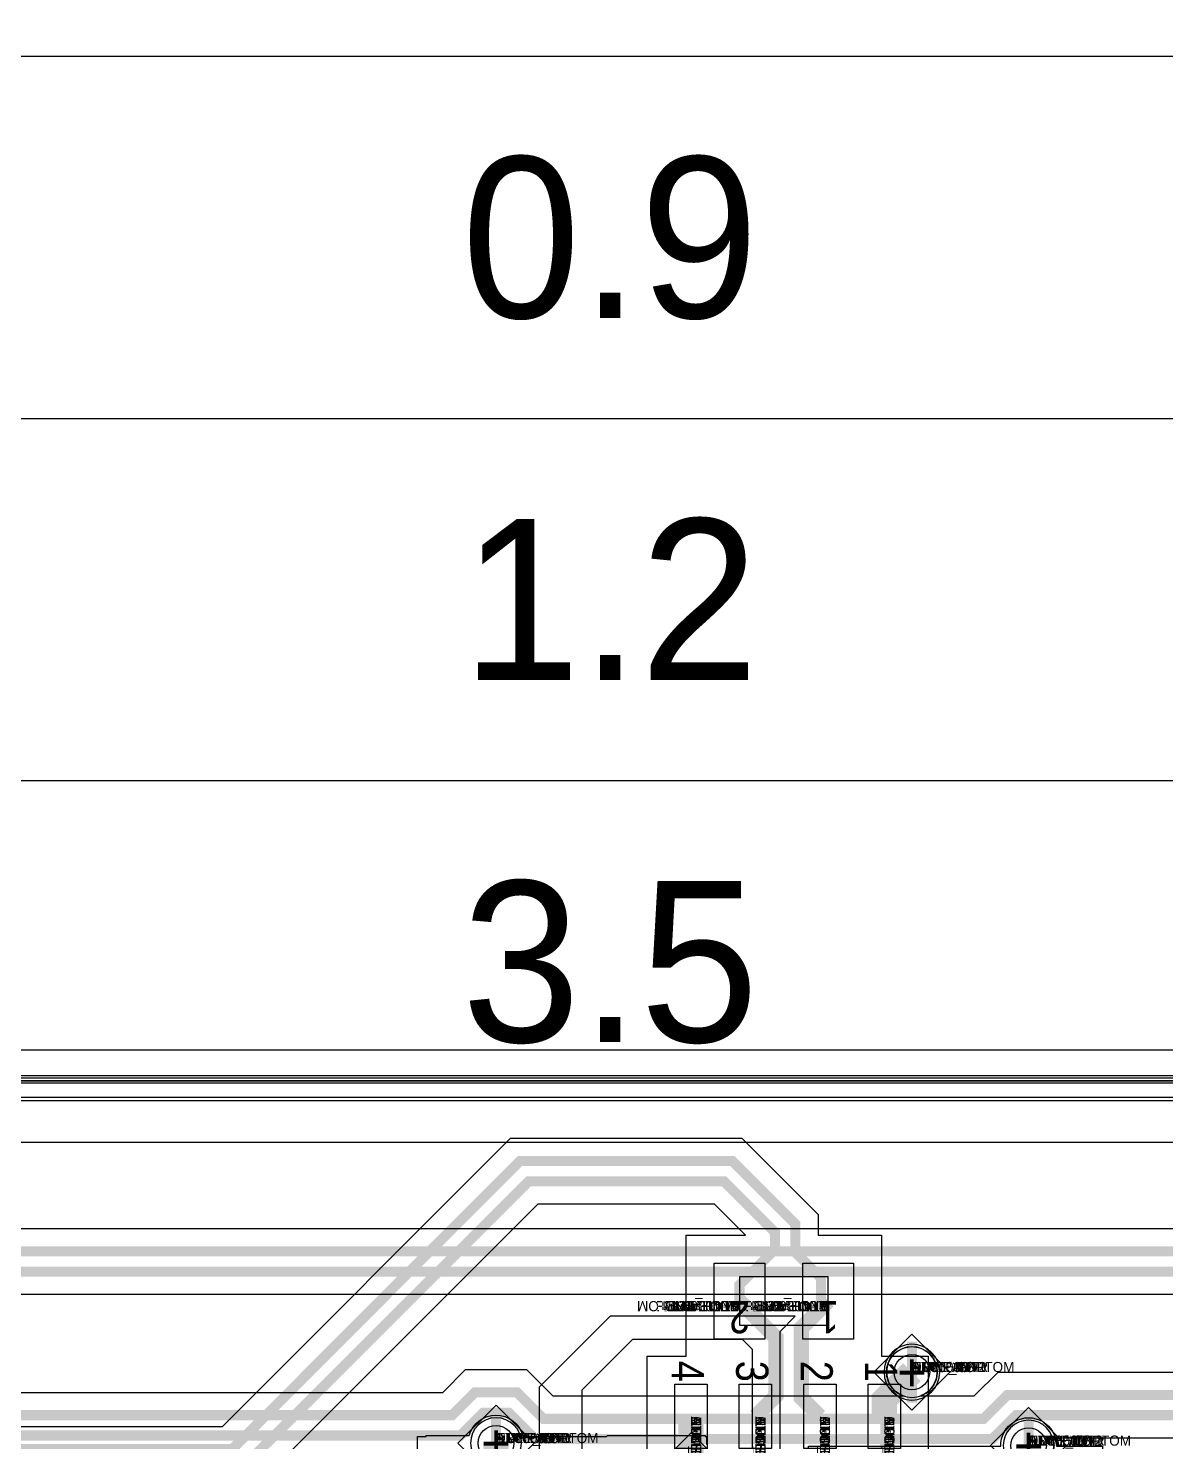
# Model space of a CAD drawing. Extents: x 0 to 323, y 0 to 320.
# Drawn here: x 36.14 to 58.57, y 265.08 to 292.95 of the extents above; entities that cross this region are included whole.
import ezdxf
from ezdxf.enums import TextEntityAlignment as Align

# ---------------------------------------------------------------- set-up
doc = ezdxf.new("R2010")
doc.units = 0
doc.header["$MEASUREMENT"] = 0
doc.layers.get('0').update_dxf_attribs({"linetype": 'CONTINUOUS'})
for name, color, linetype in [('BOARD_GEOMETRY_OUTLINE', 1, 'CONTINUOUS'), ('CDN_FIGURES', 7, 'CONTINUOUS'), ('ETCH_BOTTOM', 7, 'CONTINUOUS'), ('ETCH_GND', 3, 'CONTINUOUS'), ('ETCH_INT1', 4, 'CONTINUOUS'), ('ETCH_INT2', 5, 'CONTINUOUS'), ('ETCH_PWR', 6, 'CONTINUOUS'), ('ETCH_TOP', 2, 'CONTINUOUS'), ('MANUFACTURING_NCLEGEND-1-6', 8, 'CONTINUOUS'), ('PACKAGE_GEOMETRY_ASSEMBLY_TOP', 11, 'CONTINUOUS'), ('PACKAGE_GEOMETRY_PIN_NUMBER', 9, 'CONTINUOUS'), ('PACKAGE_KEEPIN_ALL', 12, 'CONTINUOUS')]:
    doc.layers.add(name, color=color, linetype=linetype)

# ---------------------------------------------------------------- blocks, each defined once
blk = doc.blocks.new('FIGURE_DIAMOND')
at = {"layer": 'CDN_FIGURES'}
blk.add_lwpolyline([(-0.5, 0), (0, 0.5), (0.5, 0), (0, -0.5)], close=True, dxfattribs=at)
blk = doc.blocks.new('PAD_INFO')
for tag in ['SHAPE_TYPE', 'PAD_HEIGHT', 'PAD_LAYER', 'PAD_TYPE', 'PAD_WIDTH']:
    blk.add_attdef(tag, (0, 0), '', height=0.2)
at = {"flags": 2}
blk.add_attdef('CDN_TYPE', (0, 0), '', height=0.2, dxfattribs=at)
blk = doc.blocks.new('DRILL_INFO')
at = {"flags": 2}
blk.add_attdef('CDN_TYPE', (0, 0), '', height=0.2, dxfattribs=at)
for tag in ['FSHAPE', 'FCHAR', 'DRILL_HEIGHT', 'DIAMETER', 'PLATED', 'DRILL_WIDTH']:
    blk.add_attdef(tag, (0, 0), '', height=0.2)
blk = doc.blocks.new('VIA0700X0300')
at = {"layer": 'ETCH_BOTTOM'}
blk.add_circle((0, 0), 0.35, dxfattribs=at)
at = {"layer": 'ETCH_GND'}
blk.add_circle((0, 0), 0.35, dxfattribs=at)
at = {"layer": 'ETCH_INT1'}
blk.add_circle((0, 0), 0.35, dxfattribs=at)
at = {"layer": 'ETCH_INT2'}
blk.add_circle((0, 0), 0.35, dxfattribs=at)
at = {"layer": 'ETCH_PWR'}
blk.add_circle((0, 0), 0.35, dxfattribs=at)
at = {"layer": 'ETCH_TOP'}
blk.add_circle((0, 0), 0.35, dxfattribs=at)
ref = blk.add_blockref('PAD_INFO', (0, 0))
ref.add_attrib('PAD_LAYER', 'ETCH_TOP', (0, 0), dxfattribs={"height": 0.2})
ref.add_attrib('SHAPE_TYPE', 'NULL', (0, 0), dxfattribs={"height": 0.2})
ref.add_attrib('PAD_TYPE', 'ANTIPAD', (0, 0), dxfattribs={"height": 0.2})
ref.add_attrib('PAD_WIDTH', '0.000000', (0, 0), dxfattribs={"height": 0.2})
ref.add_attrib('PAD_HEIGHT', '0.000000', (0, 0), dxfattribs={"height": 0.2})
ref = blk.add_blockref('PAD_INFO', (0, 0))
ref.add_attrib('PAD_LAYER', 'ETCH_GND', (0, 0), dxfattribs={"height": 0.2})
ref.add_attrib('SHAPE_TYPE', 'NULL', (0, 0), dxfattribs={"height": 0.2})
ref.add_attrib('PAD_TYPE', 'ANTIPAD', (0, 0), dxfattribs={"height": 0.2})
ref.add_attrib('PAD_WIDTH', '0.000000', (0, 0), dxfattribs={"height": 0.2})
ref.add_attrib('PAD_HEIGHT', '0.000000', (0, 0), dxfattribs={"height": 0.2})
ref = blk.add_blockref('PAD_INFO', (0, 0))
ref.add_attrib('PAD_LAYER', 'ETCH_INT1', (0, 0), dxfattribs={"height": 0.2})
ref.add_attrib('SHAPE_TYPE', 'NULL', (0, 0), dxfattribs={"height": 0.2})
ref.add_attrib('PAD_TYPE', 'ANTIPAD', (0, 0), dxfattribs={"height": 0.2})
ref.add_attrib('PAD_WIDTH', '0.000000', (0, 0), dxfattribs={"height": 0.2})
ref.add_attrib('PAD_HEIGHT', '0.000000', (0, 0), dxfattribs={"height": 0.2})
ref = blk.add_blockref('PAD_INFO', (0, 0))
ref.add_attrib('PAD_LAYER', 'ETCH_INT2', (0, 0), dxfattribs={"height": 0.2})
ref.add_attrib('SHAPE_TYPE', 'NULL', (0, 0), dxfattribs={"height": 0.2})
ref.add_attrib('PAD_TYPE', 'ANTIPAD', (0, 0), dxfattribs={"height": 0.2})
ref.add_attrib('PAD_WIDTH', '0.000000', (0, 0), dxfattribs={"height": 0.2})
ref.add_attrib('PAD_HEIGHT', '0.000000', (0, 0), dxfattribs={"height": 0.2})
ref = blk.add_blockref('PAD_INFO', (0, 0))
ref.add_attrib('PAD_LAYER', 'ETCH_PWR', (0, 0), dxfattribs={"height": 0.2})
ref.add_attrib('SHAPE_TYPE', 'NULL', (0, 0), dxfattribs={"height": 0.2})
ref.add_attrib('PAD_TYPE', 'ANTIPAD', (0, 0), dxfattribs={"height": 0.2})
ref.add_attrib('PAD_WIDTH', '0.000000', (0, 0), dxfattribs={"height": 0.2})
ref.add_attrib('PAD_HEIGHT', '0.000000', (0, 0), dxfattribs={"height": 0.2})
ref = blk.add_blockref('PAD_INFO', (0, 0))
ref.add_attrib('PAD_LAYER', 'ETCH_BOTTOM', (0, 0), dxfattribs={"height": 0.2})
ref.add_attrib('SHAPE_TYPE', 'NULL', (0, 0), dxfattribs={"height": 0.2})
ref.add_attrib('PAD_TYPE', 'ANTIPAD', (0, 0), dxfattribs={"height": 0.2})
ref.add_attrib('PAD_WIDTH', '0.000000', (0, 0), dxfattribs={"height": 0.2})
ref.add_attrib('PAD_HEIGHT', '0.000000', (0, 0), dxfattribs={"height": 0.2})
ref = blk.add_blockref('PAD_INFO', (0, 0))
ref.add_attrib('PAD_LAYER', 'ETCH_TOP', (0, 0), dxfattribs={"height": 0.2})
ref.add_attrib('SHAPE_TYPE', 'NULL', (0, 0), dxfattribs={"height": 0.2})
ref.add_attrib('PAD_TYPE', 'THERMAL', (0, 0), dxfattribs={"height": 0.2})
ref.add_attrib('PAD_WIDTH', '0.000000', (0, 0), dxfattribs={"height": 0.2})
ref.add_attrib('PAD_HEIGHT', '0.000000', (0, 0), dxfattribs={"height": 0.2})
ref = blk.add_blockref('PAD_INFO', (0, 0))
ref.add_attrib('PAD_LAYER', 'ETCH_GND', (0, 0), dxfattribs={"height": 0.2})
ref.add_attrib('SHAPE_TYPE', 'NULL', (0, 0), dxfattribs={"height": 0.2})
ref.add_attrib('PAD_TYPE', 'THERMAL', (0, 0), dxfattribs={"height": 0.2})
ref.add_attrib('PAD_WIDTH', '0.000000', (0, 0), dxfattribs={"height": 0.2})
ref.add_attrib('PAD_HEIGHT', '0.000000', (0, 0), dxfattribs={"height": 0.2})
ref = blk.add_blockref('PAD_INFO', (0, 0))
ref.add_attrib('PAD_LAYER', 'ETCH_INT1', (0, 0), dxfattribs={"height": 0.2})
ref.add_attrib('SHAPE_TYPE', 'NULL', (0, 0), dxfattribs={"height": 0.2})
ref.add_attrib('PAD_TYPE', 'THERMAL', (0, 0), dxfattribs={"height": 0.2})
ref.add_attrib('PAD_WIDTH', '0.000000', (0, 0), dxfattribs={"height": 0.2})
ref.add_attrib('PAD_HEIGHT', '0.000000', (0, 0), dxfattribs={"height": 0.2})
ref = blk.add_blockref('PAD_INFO', (0, 0))
ref.add_attrib('PAD_LAYER', 'ETCH_INT2', (0, 0), dxfattribs={"height": 0.2})
ref.add_attrib('SHAPE_TYPE', 'NULL', (0, 0), dxfattribs={"height": 0.2})
ref.add_attrib('PAD_TYPE', 'THERMAL', (0, 0), dxfattribs={"height": 0.2})
ref.add_attrib('PAD_WIDTH', '0.000000', (0, 0), dxfattribs={"height": 0.2})
ref.add_attrib('PAD_HEIGHT', '0.000000', (0, 0), dxfattribs={"height": 0.2})
ref = blk.add_blockref('PAD_INFO', (0, 0))
ref.add_attrib('PAD_LAYER', 'ETCH_PWR', (0, 0), dxfattribs={"height": 0.2})
ref.add_attrib('SHAPE_TYPE', 'NULL', (0, 0), dxfattribs={"height": 0.2})
ref.add_attrib('PAD_TYPE', 'THERMAL', (0, 0), dxfattribs={"height": 0.2})
ref.add_attrib('PAD_WIDTH', '0.000000', (0, 0), dxfattribs={"height": 0.2})
ref.add_attrib('PAD_HEIGHT', '0.000000', (0, 0), dxfattribs={"height": 0.2})
ref = blk.add_blockref('PAD_INFO', (0, 0))
ref.add_attrib('PAD_LAYER', 'ETCH_BOTTOM', (0, 0), dxfattribs={"height": 0.2})
ref.add_attrib('SHAPE_TYPE', 'NULL', (0, 0), dxfattribs={"height": 0.2})
ref.add_attrib('PAD_TYPE', 'THERMAL', (0, 0), dxfattribs={"height": 0.2})
ref.add_attrib('PAD_WIDTH', '0.000000', (0, 0), dxfattribs={"height": 0.2})
ref.add_attrib('PAD_HEIGHT', '0.000000', (0, 0), dxfattribs={"height": 0.2})
ref = blk.add_blockref('PAD_INFO', (0, 0))
ref.add_attrib('PAD_LAYER', 'ETCH_TOP', (0, 0), dxfattribs={"height": 0.2})
ref.add_attrib('SHAPE_TYPE', 'CIRCLE', (0, 0), dxfattribs={"height": 0.2})
ref.add_attrib('PAD_TYPE', 'REGULAR', (0, 0), dxfattribs={"height": 0.2})
ref.add_attrib('PAD_WIDTH', '0.700000', (0, 0), dxfattribs={"height": 0.2})
ref.add_attrib('PAD_HEIGHT', '0.700000', (0, 0), dxfattribs={"height": 0.2})
ref = blk.add_blockref('PAD_INFO', (0, 0))
ref.add_attrib('PAD_LAYER', 'ETCH_GND', (0, 0), dxfattribs={"height": 0.2})
ref.add_attrib('SHAPE_TYPE', 'CIRCLE', (0, 0), dxfattribs={"height": 0.2})
ref.add_attrib('PAD_TYPE', 'REGULAR', (0, 0), dxfattribs={"height": 0.2})
ref.add_attrib('PAD_WIDTH', '0.700000', (0, 0), dxfattribs={"height": 0.2})
ref.add_attrib('PAD_HEIGHT', '0.700000', (0, 0), dxfattribs={"height": 0.2})
ref = blk.add_blockref('PAD_INFO', (0, 0))
ref.add_attrib('PAD_LAYER', 'ETCH_INT1', (0, 0), dxfattribs={"height": 0.2})
ref.add_attrib('SHAPE_TYPE', 'CIRCLE', (0, 0), dxfattribs={"height": 0.2})
ref.add_attrib('PAD_TYPE', 'REGULAR', (0, 0), dxfattribs={"height": 0.2})
ref.add_attrib('PAD_WIDTH', '0.700000', (0, 0), dxfattribs={"height": 0.2})
ref.add_attrib('PAD_HEIGHT', '0.700000', (0, 0), dxfattribs={"height": 0.2})
ref = blk.add_blockref('PAD_INFO', (0, 0))
ref.add_attrib('PAD_LAYER', 'ETCH_INT2', (0, 0), dxfattribs={"height": 0.2})
ref.add_attrib('SHAPE_TYPE', 'CIRCLE', (0, 0), dxfattribs={"height": 0.2})
ref.add_attrib('PAD_TYPE', 'REGULAR', (0, 0), dxfattribs={"height": 0.2})
ref.add_attrib('PAD_WIDTH', '0.700000', (0, 0), dxfattribs={"height": 0.2})
ref.add_attrib('PAD_HEIGHT', '0.700000', (0, 0), dxfattribs={"height": 0.2})
ref = blk.add_blockref('PAD_INFO', (0, 0))
ref.add_attrib('PAD_LAYER', 'ETCH_PWR', (0, 0), dxfattribs={"height": 0.2})
ref.add_attrib('SHAPE_TYPE', 'CIRCLE', (0, 0), dxfattribs={"height": 0.2})
ref.add_attrib('PAD_TYPE', 'REGULAR', (0, 0), dxfattribs={"height": 0.2})
ref.add_attrib('PAD_WIDTH', '0.700000', (0, 0), dxfattribs={"height": 0.2})
ref.add_attrib('PAD_HEIGHT', '0.700000', (0, 0), dxfattribs={"height": 0.2})
ref = blk.add_blockref('PAD_INFO', (0, 0))
ref.add_attrib('PAD_LAYER', 'ETCH_BOTTOM', (0, 0), dxfattribs={"height": 0.2})
ref.add_attrib('SHAPE_TYPE', 'CIRCLE', (0, 0), dxfattribs={"height": 0.2})
ref.add_attrib('PAD_TYPE', 'REGULAR', (0, 0), dxfattribs={"height": 0.2})
ref.add_attrib('PAD_WIDTH', '0.700000', (0, 0), dxfattribs={"height": 0.2})
ref.add_attrib('PAD_HEIGHT', '0.700000', (0, 0), dxfattribs={"height": 0.2})
ref = blk.add_blockref('DRILL_INFO', (0, 0))
ref.add_attrib('DIAMETER', '0.300000', (0, 0), dxfattribs={"height": 0.2})
ref.add_attrib('PLATED', 'PLATED', (0, 0), dxfattribs={"height": 0.2})
ref.add_attrib('FSHAPE', 'DIAMOND', (0, 0), dxfattribs={"height": 0.2})
ref.add_attrib('FCHAR', '+', (0, 0), dxfattribs={"height": 0.2})
ref.add_attrib('DRILL_WIDTH', '1.500000', (0, 0), dxfattribs={"height": 0.2})
ref.add_attrib('DRILL_HEIGHT', '1.500000', (0, 0), dxfattribs={"height": 0.2})
for tag in ['CDN_TYPE', 'PIN']:
    blk.add_attdef(tag, (0, 0), '', height=0.2)
at = {"flags": 2}
for tag in ['PSTKNAME', 'BBV']:
    blk.add_attdef(tag, (0, 0), '', height=0.2, dxfattribs=at)
blk = doc.blocks.new('SMD50_25')
at = {"layer": 'ETCH_TOP'}
blk.add_lwpolyline([(-0.635, -0.318), (-0.635, 0.318), (0.635, 0.318), (0.635, -0.318)], close=True, dxfattribs=at)
ref = blk.add_blockref('PAD_INFO', (0, 0))
ref.add_attrib('PAD_LAYER', 'ETCH_TOP', (0, 0), dxfattribs={"height": 0.2})
ref.add_attrib('SHAPE_TYPE', 'NULL', (0, 0), dxfattribs={"height": 0.2})
ref.add_attrib('PAD_TYPE', 'ANTIPAD', (0, 0), dxfattribs={"height": 0.2})
ref.add_attrib('PAD_WIDTH', '0.000000', (0, 0), dxfattribs={"height": 0.2})
ref.add_attrib('PAD_HEIGHT', '0.000000', (0, 0), dxfattribs={"height": 0.2})
ref = blk.add_blockref('PAD_INFO', (0, 0))
ref.add_attrib('PAD_LAYER', 'ETCH_GND', (0, 0), dxfattribs={"height": 0.2})
ref.add_attrib('SHAPE_TYPE', 'NULL', (0, 0), dxfattribs={"height": 0.2})
ref.add_attrib('PAD_TYPE', 'ANTIPAD', (0, 0), dxfattribs={"height": 0.2})
ref.add_attrib('PAD_WIDTH', '0.000000', (0, 0), dxfattribs={"height": 0.2})
ref.add_attrib('PAD_HEIGHT', '0.000000', (0, 0), dxfattribs={"height": 0.2})
ref = blk.add_blockref('PAD_INFO', (0, 0))
ref.add_attrib('PAD_LAYER', 'ETCH_INT1', (0, 0), dxfattribs={"height": 0.2})
ref.add_attrib('SHAPE_TYPE', 'NULL', (0, 0), dxfattribs={"height": 0.2})
ref.add_attrib('PAD_TYPE', 'ANTIPAD', (0, 0), dxfattribs={"height": 0.2})
ref.add_attrib('PAD_WIDTH', '0.000000', (0, 0), dxfattribs={"height": 0.2})
ref.add_attrib('PAD_HEIGHT', '0.000000', (0, 0), dxfattribs={"height": 0.2})
ref = blk.add_blockref('PAD_INFO', (0, 0))
ref.add_attrib('PAD_LAYER', 'ETCH_INT2', (0, 0), dxfattribs={"height": 0.2})
ref.add_attrib('SHAPE_TYPE', 'NULL', (0, 0), dxfattribs={"height": 0.2})
ref.add_attrib('PAD_TYPE', 'ANTIPAD', (0, 0), dxfattribs={"height": 0.2})
ref.add_attrib('PAD_WIDTH', '0.000000', (0, 0), dxfattribs={"height": 0.2})
ref.add_attrib('PAD_HEIGHT', '0.000000', (0, 0), dxfattribs={"height": 0.2})
ref = blk.add_blockref('PAD_INFO', (0, 0))
ref.add_attrib('PAD_LAYER', 'ETCH_PWR', (0, 0), dxfattribs={"height": 0.2})
ref.add_attrib('SHAPE_TYPE', 'NULL', (0, 0), dxfattribs={"height": 0.2})
ref.add_attrib('PAD_TYPE', 'ANTIPAD', (0, 0), dxfattribs={"height": 0.2})
ref.add_attrib('PAD_WIDTH', '0.000000', (0, 0), dxfattribs={"height": 0.2})
ref.add_attrib('PAD_HEIGHT', '0.000000', (0, 0), dxfattribs={"height": 0.2})
ref = blk.add_blockref('PAD_INFO', (0, 0))
ref.add_attrib('PAD_LAYER', 'ETCH_BOTTOM', (0, 0), dxfattribs={"height": 0.2})
ref.add_attrib('SHAPE_TYPE', 'NULL', (0, 0), dxfattribs={"height": 0.2})
ref.add_attrib('PAD_TYPE', 'ANTIPAD', (0, 0), dxfattribs={"height": 0.2})
ref.add_attrib('PAD_WIDTH', '0.000000', (0, 0), dxfattribs={"height": 0.2})
ref.add_attrib('PAD_HEIGHT', '0.000000', (0, 0), dxfattribs={"height": 0.2})
ref = blk.add_blockref('PAD_INFO', (0, 0))
ref.add_attrib('PAD_LAYER', 'ETCH_TOP', (0, 0), dxfattribs={"height": 0.2})
ref.add_attrib('SHAPE_TYPE', 'NULL', (0, 0), dxfattribs={"height": 0.2})
ref.add_attrib('PAD_TYPE', 'THERMAL', (0, 0), dxfattribs={"height": 0.2})
ref.add_attrib('PAD_WIDTH', '0.000000', (0, 0), dxfattribs={"height": 0.2})
ref.add_attrib('PAD_HEIGHT', '0.000000', (0, 0), dxfattribs={"height": 0.2})
ref = blk.add_blockref('PAD_INFO', (0, 0))
ref.add_attrib('PAD_LAYER', 'ETCH_GND', (0, 0), dxfattribs={"height": 0.2})
ref.add_attrib('SHAPE_TYPE', 'NULL', (0, 0), dxfattribs={"height": 0.2})
ref.add_attrib('PAD_TYPE', 'THERMAL', (0, 0), dxfattribs={"height": 0.2})
ref.add_attrib('PAD_WIDTH', '0.000000', (0, 0), dxfattribs={"height": 0.2})
ref.add_attrib('PAD_HEIGHT', '0.000000', (0, 0), dxfattribs={"height": 0.2})
ref = blk.add_blockref('PAD_INFO', (0, 0))
ref.add_attrib('PAD_LAYER', 'ETCH_INT1', (0, 0), dxfattribs={"height": 0.2})
ref.add_attrib('SHAPE_TYPE', 'NULL', (0, 0), dxfattribs={"height": 0.2})
ref.add_attrib('PAD_TYPE', 'THERMAL', (0, 0), dxfattribs={"height": 0.2})
ref.add_attrib('PAD_WIDTH', '0.000000', (0, 0), dxfattribs={"height": 0.2})
ref.add_attrib('PAD_HEIGHT', '0.000000', (0, 0), dxfattribs={"height": 0.2})
ref = blk.add_blockref('PAD_INFO', (0, 0))
ref.add_attrib('PAD_LAYER', 'ETCH_INT2', (0, 0), dxfattribs={"height": 0.2})
ref.add_attrib('SHAPE_TYPE', 'NULL', (0, 0), dxfattribs={"height": 0.2})
ref.add_attrib('PAD_TYPE', 'THERMAL', (0, 0), dxfattribs={"height": 0.2})
ref.add_attrib('PAD_WIDTH', '0.000000', (0, 0), dxfattribs={"height": 0.2})
ref.add_attrib('PAD_HEIGHT', '0.000000', (0, 0), dxfattribs={"height": 0.2})
ref = blk.add_blockref('PAD_INFO', (0, 0))
ref.add_attrib('PAD_LAYER', 'ETCH_PWR', (0, 0), dxfattribs={"height": 0.2})
ref.add_attrib('SHAPE_TYPE', 'NULL', (0, 0), dxfattribs={"height": 0.2})
ref.add_attrib('PAD_TYPE', 'THERMAL', (0, 0), dxfattribs={"height": 0.2})
ref.add_attrib('PAD_WIDTH', '0.000000', (0, 0), dxfattribs={"height": 0.2})
ref.add_attrib('PAD_HEIGHT', '0.000000', (0, 0), dxfattribs={"height": 0.2})
ref = blk.add_blockref('PAD_INFO', (0, 0))
ref.add_attrib('PAD_LAYER', 'ETCH_BOTTOM', (0, 0), dxfattribs={"height": 0.2})
ref.add_attrib('SHAPE_TYPE', 'NULL', (0, 0), dxfattribs={"height": 0.2})
ref.add_attrib('PAD_TYPE', 'THERMAL', (0, 0), dxfattribs={"height": 0.2})
ref.add_attrib('PAD_WIDTH', '0.000000', (0, 0), dxfattribs={"height": 0.2})
ref.add_attrib('PAD_HEIGHT', '0.000000', (0, 0), dxfattribs={"height": 0.2})
ref = blk.add_blockref('PAD_INFO', (0, 0))
ref.add_attrib('PAD_LAYER', 'ETCH_TOP', (0, 0), dxfattribs={"height": 0.2})
ref.add_attrib('SHAPE_TYPE', 'RECTANGLE', (0, 0), dxfattribs={"height": 0.2})
ref.add_attrib('PAD_TYPE', 'REGULAR', (0, 0), dxfattribs={"height": 0.2})
ref.add_attrib('PAD_WIDTH', '1.270000', (0, 0), dxfattribs={"height": 0.2})
ref.add_attrib('PAD_HEIGHT', '0.635000', (0, 0), dxfattribs={"height": 0.2})
ref = blk.add_blockref('PAD_INFO', (0, 0))
ref.add_attrib('PAD_LAYER', 'ETCH_GND', (0, 0), dxfattribs={"height": 0.2})
ref.add_attrib('SHAPE_TYPE', 'NULL', (0, 0), dxfattribs={"height": 0.2})
ref.add_attrib('PAD_TYPE', 'REGULAR', (0, 0), dxfattribs={"height": 0.2})
ref.add_attrib('PAD_WIDTH', '0.000000', (0, 0), dxfattribs={"height": 0.2})
ref.add_attrib('PAD_HEIGHT', '0.000000', (0, 0), dxfattribs={"height": 0.2})
ref = blk.add_blockref('PAD_INFO', (0, 0))
ref.add_attrib('PAD_LAYER', 'ETCH_INT1', (0, 0), dxfattribs={"height": 0.2})
ref.add_attrib('SHAPE_TYPE', 'NULL', (0, 0), dxfattribs={"height": 0.2})
ref.add_attrib('PAD_TYPE', 'REGULAR', (0, 0), dxfattribs={"height": 0.2})
ref.add_attrib('PAD_WIDTH', '0.000000', (0, 0), dxfattribs={"height": 0.2})
ref.add_attrib('PAD_HEIGHT', '0.000000', (0, 0), dxfattribs={"height": 0.2})
ref = blk.add_blockref('PAD_INFO', (0, 0))
ref.add_attrib('PAD_LAYER', 'ETCH_INT2', (0, 0), dxfattribs={"height": 0.2})
ref.add_attrib('SHAPE_TYPE', 'NULL', (0, 0), dxfattribs={"height": 0.2})
ref.add_attrib('PAD_TYPE', 'REGULAR', (0, 0), dxfattribs={"height": 0.2})
ref.add_attrib('PAD_WIDTH', '0.000000', (0, 0), dxfattribs={"height": 0.2})
ref.add_attrib('PAD_HEIGHT', '0.000000', (0, 0), dxfattribs={"height": 0.2})
ref = blk.add_blockref('PAD_INFO', (0, 0))
ref.add_attrib('PAD_LAYER', 'ETCH_PWR', (0, 0), dxfattribs={"height": 0.2})
ref.add_attrib('SHAPE_TYPE', 'NULL', (0, 0), dxfattribs={"height": 0.2})
ref.add_attrib('PAD_TYPE', 'REGULAR', (0, 0), dxfattribs={"height": 0.2})
ref.add_attrib('PAD_WIDTH', '0.000000', (0, 0), dxfattribs={"height": 0.2})
ref.add_attrib('PAD_HEIGHT', '0.000000', (0, 0), dxfattribs={"height": 0.2})
ref = blk.add_blockref('PAD_INFO', (0, 0))
ref.add_attrib('PAD_LAYER', 'ETCH_BOTTOM', (0, 0), dxfattribs={"height": 0.2})
ref.add_attrib('SHAPE_TYPE', 'NULL', (0, 0), dxfattribs={"height": 0.2})
ref.add_attrib('PAD_TYPE', 'REGULAR', (0, 0), dxfattribs={"height": 0.2})
ref.add_attrib('PAD_WIDTH', '0.000000', (0, 0), dxfattribs={"height": 0.2})
ref.add_attrib('PAD_HEIGHT', '0.000000', (0, 0), dxfattribs={"height": 0.2})
ref = blk.add_blockref('DRILL_INFO', (0, 0))
ref.add_attrib('DIAMETER', '0.000000', (0, 0), dxfattribs={"height": 0.2})
ref.add_attrib('PLATED', 'NON_PLATED', (0, 0), dxfattribs={"height": 0.2})
ref.add_attrib('FSHAPE', 'NULL', (0, 0), dxfattribs={"height": 0.2})
ref.add_attrib('DRILL_WIDTH', '0.000000', (0, 0), dxfattribs={"height": 0.2})
ref.add_attrib('DRILL_HEIGHT', '0.000000', (0, 0), dxfattribs={"height": 0.2})
for tag in ['CDN_TYPE', 'PIN']:
    blk.add_attdef(tag, (0, 0), '', height=0.2)
at = {"flags": 2}
for tag in ['PSTKNAME', 'BBV']:
    blk.add_attdef(tag, (0, 0), '', height=0.2, dxfattribs=at)
blk = doc.blocks.new('SOIC8')
at = {"layer": 'ETCH_TOP'}
ref = blk.add_blockref('SMD50_25', (-2.4765, 1.905), dxfattribs=at)
ref.add_attrib('CDN_TYPE', 'PIN', (0, 0), dxfattribs={"height": 0.2})
ref.add_attrib('PIN', '1', (0, 0), dxfattribs={"height": 0.2})
ref = blk.add_blockref('SMD50_25', (-2.4765, 0.635), dxfattribs=at)
ref.add_attrib('CDN_TYPE', 'PIN', (0, 0), dxfattribs={"height": 0.2})
ref.add_attrib('PIN', '2', (0, 0), dxfattribs={"height": 0.2})
ref = blk.add_blockref('SMD50_25', (-2.4765, -0.635), dxfattribs=at)
ref.add_attrib('CDN_TYPE', 'PIN', (0, 0), dxfattribs={"height": 0.2})
ref.add_attrib('PIN', '3', (0, 0), dxfattribs={"height": 0.2})
ref = blk.add_blockref('SMD50_25', (-2.4765, -1.905), dxfattribs=at)
ref.add_attrib('CDN_TYPE', 'PIN', (0, 0), dxfattribs={"height": 0.2})
ref.add_attrib('PIN', '4', (0, 0), dxfattribs={"height": 0.2})
at = {"flags": 2}
for tag in ['SYMBOL_TYPE', 'CDN_TYPE', 'REFDES']:
    blk.add_attdef(tag, (0, 0), '', height=0.2, dxfattribs=at)
blk = doc.blocks.new('RC1000X1500TS')
at = {"layer": 'ETCH_TOP'}
blk.add_lwpolyline([(-0.5, -0.75), (-0.5, 0.75), (0.5, 0.75), (0.5, -0.75)], close=True, dxfattribs=at)
ref = blk.add_blockref('PAD_INFO', (0, 0))
ref.add_attrib('PAD_LAYER', 'ETCH_TOP', (0, 0), dxfattribs={"height": 0.2})
ref.add_attrib('SHAPE_TYPE', 'NULL', (0, 0), dxfattribs={"height": 0.2})
ref.add_attrib('PAD_TYPE', 'ANTIPAD', (0, 0), dxfattribs={"height": 0.2})
ref.add_attrib('PAD_WIDTH', '0.000000', (0, 0), dxfattribs={"height": 0.2})
ref.add_attrib('PAD_HEIGHT', '0.000000', (0, 0), dxfattribs={"height": 0.2})
ref = blk.add_blockref('PAD_INFO', (0, 0))
ref.add_attrib('PAD_LAYER', 'ETCH_GND', (0, 0), dxfattribs={"height": 0.2})
ref.add_attrib('SHAPE_TYPE', 'NULL', (0, 0), dxfattribs={"height": 0.2})
ref.add_attrib('PAD_TYPE', 'ANTIPAD', (0, 0), dxfattribs={"height": 0.2})
ref.add_attrib('PAD_WIDTH', '0.000000', (0, 0), dxfattribs={"height": 0.2})
ref.add_attrib('PAD_HEIGHT', '0.000000', (0, 0), dxfattribs={"height": 0.2})
ref = blk.add_blockref('PAD_INFO', (0, 0))
ref.add_attrib('PAD_LAYER', 'ETCH_INT1', (0, 0), dxfattribs={"height": 0.2})
ref.add_attrib('SHAPE_TYPE', 'NULL', (0, 0), dxfattribs={"height": 0.2})
ref.add_attrib('PAD_TYPE', 'ANTIPAD', (0, 0), dxfattribs={"height": 0.2})
ref.add_attrib('PAD_WIDTH', '0.000000', (0, 0), dxfattribs={"height": 0.2})
ref.add_attrib('PAD_HEIGHT', '0.000000', (0, 0), dxfattribs={"height": 0.2})
ref = blk.add_blockref('PAD_INFO', (0, 0))
ref.add_attrib('PAD_LAYER', 'ETCH_INT2', (0, 0), dxfattribs={"height": 0.2})
ref.add_attrib('SHAPE_TYPE', 'NULL', (0, 0), dxfattribs={"height": 0.2})
ref.add_attrib('PAD_TYPE', 'ANTIPAD', (0, 0), dxfattribs={"height": 0.2})
ref.add_attrib('PAD_WIDTH', '0.000000', (0, 0), dxfattribs={"height": 0.2})
ref.add_attrib('PAD_HEIGHT', '0.000000', (0, 0), dxfattribs={"height": 0.2})
ref = blk.add_blockref('PAD_INFO', (0, 0))
ref.add_attrib('PAD_LAYER', 'ETCH_PWR', (0, 0), dxfattribs={"height": 0.2})
ref.add_attrib('SHAPE_TYPE', 'NULL', (0, 0), dxfattribs={"height": 0.2})
ref.add_attrib('PAD_TYPE', 'ANTIPAD', (0, 0), dxfattribs={"height": 0.2})
ref.add_attrib('PAD_WIDTH', '0.000000', (0, 0), dxfattribs={"height": 0.2})
ref.add_attrib('PAD_HEIGHT', '0.000000', (0, 0), dxfattribs={"height": 0.2})
ref = blk.add_blockref('PAD_INFO', (0, 0))
ref.add_attrib('PAD_LAYER', 'ETCH_BOTTOM', (0, 0), dxfattribs={"height": 0.2})
ref.add_attrib('SHAPE_TYPE', 'NULL', (0, 0), dxfattribs={"height": 0.2})
ref.add_attrib('PAD_TYPE', 'ANTIPAD', (0, 0), dxfattribs={"height": 0.2})
ref.add_attrib('PAD_WIDTH', '0.000000', (0, 0), dxfattribs={"height": 0.2})
ref.add_attrib('PAD_HEIGHT', '0.000000', (0, 0), dxfattribs={"height": 0.2})
ref = blk.add_blockref('PAD_INFO', (0, 0))
ref.add_attrib('PAD_LAYER', 'ETCH_TOP', (0, 0), dxfattribs={"height": 0.2})
ref.add_attrib('SHAPE_TYPE', 'NULL', (0, 0), dxfattribs={"height": 0.2})
ref.add_attrib('PAD_TYPE', 'THERMAL', (0, 0), dxfattribs={"height": 0.2})
ref.add_attrib('PAD_WIDTH', '0.000000', (0, 0), dxfattribs={"height": 0.2})
ref.add_attrib('PAD_HEIGHT', '0.000000', (0, 0), dxfattribs={"height": 0.2})
ref = blk.add_blockref('PAD_INFO', (0, 0))
ref.add_attrib('PAD_LAYER', 'ETCH_GND', (0, 0), dxfattribs={"height": 0.2})
ref.add_attrib('SHAPE_TYPE', 'NULL', (0, 0), dxfattribs={"height": 0.2})
ref.add_attrib('PAD_TYPE', 'THERMAL', (0, 0), dxfattribs={"height": 0.2})
ref.add_attrib('PAD_WIDTH', '0.000000', (0, 0), dxfattribs={"height": 0.2})
ref.add_attrib('PAD_HEIGHT', '0.000000', (0, 0), dxfattribs={"height": 0.2})
ref = blk.add_blockref('PAD_INFO', (0, 0))
ref.add_attrib('PAD_LAYER', 'ETCH_INT1', (0, 0), dxfattribs={"height": 0.2})
ref.add_attrib('SHAPE_TYPE', 'NULL', (0, 0), dxfattribs={"height": 0.2})
ref.add_attrib('PAD_TYPE', 'THERMAL', (0, 0), dxfattribs={"height": 0.2})
ref.add_attrib('PAD_WIDTH', '0.000000', (0, 0), dxfattribs={"height": 0.2})
ref.add_attrib('PAD_HEIGHT', '0.000000', (0, 0), dxfattribs={"height": 0.2})
ref = blk.add_blockref('PAD_INFO', (0, 0))
ref.add_attrib('PAD_LAYER', 'ETCH_INT2', (0, 0), dxfattribs={"height": 0.2})
ref.add_attrib('SHAPE_TYPE', 'NULL', (0, 0), dxfattribs={"height": 0.2})
ref.add_attrib('PAD_TYPE', 'THERMAL', (0, 0), dxfattribs={"height": 0.2})
ref.add_attrib('PAD_WIDTH', '0.000000', (0, 0), dxfattribs={"height": 0.2})
ref.add_attrib('PAD_HEIGHT', '0.000000', (0, 0), dxfattribs={"height": 0.2})
ref = blk.add_blockref('PAD_INFO', (0, 0))
ref.add_attrib('PAD_LAYER', 'ETCH_PWR', (0, 0), dxfattribs={"height": 0.2})
ref.add_attrib('SHAPE_TYPE', 'NULL', (0, 0), dxfattribs={"height": 0.2})
ref.add_attrib('PAD_TYPE', 'THERMAL', (0, 0), dxfattribs={"height": 0.2})
ref.add_attrib('PAD_WIDTH', '0.000000', (0, 0), dxfattribs={"height": 0.2})
ref.add_attrib('PAD_HEIGHT', '0.000000', (0, 0), dxfattribs={"height": 0.2})
ref = blk.add_blockref('PAD_INFO', (0, 0))
ref.add_attrib('PAD_LAYER', 'ETCH_BOTTOM', (0, 0), dxfattribs={"height": 0.2})
ref.add_attrib('SHAPE_TYPE', 'NULL', (0, 0), dxfattribs={"height": 0.2})
ref.add_attrib('PAD_TYPE', 'THERMAL', (0, 0), dxfattribs={"height": 0.2})
ref.add_attrib('PAD_WIDTH', '0.000000', (0, 0), dxfattribs={"height": 0.2})
ref.add_attrib('PAD_HEIGHT', '0.000000', (0, 0), dxfattribs={"height": 0.2})
ref = blk.add_blockref('PAD_INFO', (0, 0))
ref.add_attrib('PAD_LAYER', 'ETCH_GND', (0, 0), dxfattribs={"height": 0.2})
ref.add_attrib('SHAPE_TYPE', 'NULL', (0, 0), dxfattribs={"height": 0.2})
ref.add_attrib('PAD_TYPE', 'REGULAR', (0, 0), dxfattribs={"height": 0.2})
ref.add_attrib('PAD_WIDTH', '0.000000', (0, 0), dxfattribs={"height": 0.2})
ref.add_attrib('PAD_HEIGHT', '0.000000', (0, 0), dxfattribs={"height": 0.2})
ref = blk.add_blockref('PAD_INFO', (0, 0))
ref.add_attrib('PAD_LAYER', 'ETCH_INT1', (0, 0), dxfattribs={"height": 0.2})
ref.add_attrib('SHAPE_TYPE', 'NULL', (0, 0), dxfattribs={"height": 0.2})
ref.add_attrib('PAD_TYPE', 'REGULAR', (0, 0), dxfattribs={"height": 0.2})
ref.add_attrib('PAD_WIDTH', '0.000000', (0, 0), dxfattribs={"height": 0.2})
ref.add_attrib('PAD_HEIGHT', '0.000000', (0, 0), dxfattribs={"height": 0.2})
ref = blk.add_blockref('PAD_INFO', (0, 0))
ref.add_attrib('PAD_LAYER', 'ETCH_INT2', (0, 0), dxfattribs={"height": 0.2})
ref.add_attrib('SHAPE_TYPE', 'NULL', (0, 0), dxfattribs={"height": 0.2})
ref.add_attrib('PAD_TYPE', 'REGULAR', (0, 0), dxfattribs={"height": 0.2})
ref.add_attrib('PAD_WIDTH', '0.000000', (0, 0), dxfattribs={"height": 0.2})
ref.add_attrib('PAD_HEIGHT', '0.000000', (0, 0), dxfattribs={"height": 0.2})
ref = blk.add_blockref('PAD_INFO', (0, 0))
ref.add_attrib('PAD_LAYER', 'ETCH_PWR', (0, 0), dxfattribs={"height": 0.2})
ref.add_attrib('SHAPE_TYPE', 'NULL', (0, 0), dxfattribs={"height": 0.2})
ref.add_attrib('PAD_TYPE', 'REGULAR', (0, 0), dxfattribs={"height": 0.2})
ref.add_attrib('PAD_WIDTH', '0.000000', (0, 0), dxfattribs={"height": 0.2})
ref.add_attrib('PAD_HEIGHT', '0.000000', (0, 0), dxfattribs={"height": 0.2})
ref = blk.add_blockref('PAD_INFO', (0, 0))
ref.add_attrib('PAD_LAYER', 'ETCH_BOTTOM', (0, 0), dxfattribs={"height": 0.2})
ref.add_attrib('SHAPE_TYPE', 'NULL', (0, 0), dxfattribs={"height": 0.2})
ref.add_attrib('PAD_TYPE', 'REGULAR', (0, 0), dxfattribs={"height": 0.2})
ref.add_attrib('PAD_WIDTH', '0.000000', (0, 0), dxfattribs={"height": 0.2})
ref.add_attrib('PAD_HEIGHT', '0.000000', (0, 0), dxfattribs={"height": 0.2})
ref = blk.add_blockref('DRILL_INFO', (0, 0))
ref.add_attrib('DIAMETER', '0.000000', (0, 0), dxfattribs={"height": 0.2})
ref.add_attrib('PLATED', 'PLATED', (0, 0), dxfattribs={"height": 0.2})
ref.add_attrib('FSHAPE', 'NULL', (0, 0), dxfattribs={"height": 0.2})
ref.add_attrib('DRILL_WIDTH', '0.000000', (0, 0), dxfattribs={"height": 0.2})
ref.add_attrib('DRILL_HEIGHT', '0.000000', (0, 0), dxfattribs={"height": 0.2})
ref = blk.add_blockref('PAD_INFO', (0, 0))
ref.add_attrib('PAD_LAYER', 'ETCH_TOP', (0, 0), dxfattribs={"height": 0.2})
ref.add_attrib('SHAPE_TYPE', 'RECTANGLE', (0, 0), dxfattribs={"height": 0.2})
ref.add_attrib('PAD_TYPE', 'REGULAR', (0, 0), dxfattribs={"height": 0.2})
ref.add_attrib('PAD_WIDTH', '1.000000', (0, 0), dxfattribs={"height": 0.2})
ref.add_attrib('PAD_HEIGHT', '1.500000', (0, 0), dxfattribs={"height": 0.2})
for tag in ['CDN_TYPE', 'PIN']:
    blk.add_attdef(tag, (0, 0), '', height=0.2)
at = {"flags": 2}
for tag in ['PSTKNAME', 'BBV']:
    blk.add_attdef(tag, (0, 0), '', height=0.2, dxfattribs=at)
blk = doc.blocks.new('F56')
at = {"layer": 'PACKAGE_GEOMETRY_ASSEMBLY_TOP'}
blk.add_lwpolyline([(0, -0.475), (1.75, -0.475), (1.75, 0.475), (0, 0.475)], close=True, dxfattribs=at)
at = {"layer": 'ETCH_TOP'}
ref = blk.add_blockref('RC1000X1500TS', (0, 0), dxfattribs=at)
ref.add_attrib('CDN_TYPE', 'PIN', (0, 0), dxfattribs={"height": 0.2})
ref.add_attrib('PIN', '1', (0, 0), dxfattribs={"height": 0.2})
ref = blk.add_blockref('RC1000X1500TS', (1.75, 0), dxfattribs=at)
ref.add_attrib('CDN_TYPE', 'PIN', (0, 0), dxfattribs={"height": 0.2})
ref.add_attrib('PIN', '2', (0, 0), dxfattribs={"height": 0.2})
at = {"flags": 2}
for tag in ['SYMBOL_TYPE', 'CDN_TYPE', 'REFDES']:
    blk.add_attdef(tag, (0, 0), '', height=0.2, dxfattribs=at)

msp = doc.modelspace()

# ---------------------------------------------------------------- linework, layer by layer
at = {"layer": 'BOARD_GEOMETRY_OUTLINE'}
msp.add_lwpolyline([(1.513, 154.805), (1.513, 272.805), (191.513, 272.805), (191.513, 154.805)], close=True, dxfattribs=at)
at = {"layer": 'ETCH_BOTTOM'}
msp.add_lwpolyline([(2.453, 155.555), (2.453, 271.875), (190.943, 271.875), (190.943, 155.555), (176.033, 155.555), (176.033, 158.165), (150.373, 158.165), (150.373, 155.555)], close=True, dxfattribs=at)
for points in [[(54.113, 266.455, 1), (53.013, 266.455, 1)], [(56.41, 261.105, -0.912717), (55.315, 261.105), (55.31, 261.105), (55.11, 261.305), (53.866, 261.305), (53.666, 261.105), (51.738, 261.105), (51.738, 261.22, -0.817139), (51.523, 262.377), (51.523, 264.995), (55.313, 264.995, -1.018347), (56.413, 264.995), (57.323, 264.995), (57.323, 263.514, -0.668891), (57.323, 262.497), (57.323, 261.305), (57.238, 261.305), (57.238, 261.105)]]:
    msp.add_lwpolyline(points, format="xyb", close=True, dxfattribs=at)
for points, format in [([(53.563, 266.455, 0.2, 0.2, 0), (53.563, 267.056, 0.2, 0.2, 0)], "xyseb"), ([(53.563, 265.855, 0.2, 0.2, 0), (53.563, 266.455, 0.2, 0.2, 0)], "xyseb"), ([(43.813, 263.818), (43.813, 265.185), (43.988, 265.185), (43.988, 265.206), (44.833, 265.206, -0.755811), (45.892, 265.206), (45.916, 265.206), (45.936, 265.185), (47.54, 265.185), (47.56, 265.206), (49.488, 265.206), (49.488, 265.185), (49.513, 265.185), (49.513, 265.027, -0.265389)], "xyb"), ([(45.363, 265.055, 0.2, 0.2, 0), (45.363, 265.656, 0.2, 0.2, 0)], "xyseb"), ([(55.863, 265.005, 0.2, 0.2, 0), (55.863, 265.606, 0.2, 0.2, 0)], "xyseb"), ([(45.363, 263.305, 0.5, 0.5, 0), (45.363, 265.055, 0.5, 0.5, 0)], "xyseb"), ([(55.863, 263.005, 0.5, 0.5, 0), (55.863, 265.005, 0.5, 0.5, 0)], "xyseb")]:
    msp.add_lwpolyline(points, format=format, dxfattribs=at)
at = {"layer": 'ETCH_GND'}
msp.add_lwpolyline([(150.123, 155.155), (2.013, 155.155), (2.013, 272.255), (191.113, 272.255), (191.113, 155.155), (176.083, 155.155), (176.083, 158.385), (150.123, 158.385)], close=True, dxfattribs=at)
at = {"layer": 'ETCH_INT1'}
msp.add_lwpolyline([(150.003, 155.505), (2.263, 155.505), (2.263, 272.305), (190.563, 272.305)], dxfattribs=at)
for points, format in [([(14.873, 247.468), (14.873, 266.042), (18.116, 269.286), (80.661, 269.286), (82.282, 270.907), (85.449, 270.907), (86.533, 269.823), (86.533, 268.964), (86.619, 268.878, -1.595499), (85.983, 268.241), (85.883, 268.341), (85.783, 268.241, -1.595499), (85.146, 268.878), (85.233, 268.964), (85.233, 269.284), (84.911, 269.606), (82.82, 269.606), (81.199, 267.985), (18.655, 267.985), (16.173, 265.503), (16.173, 246.929)], "xyb"), ([(86.455, 268.405, 0.2, 0.2, 0), (86.083, 268.778, 0.2, 0.2, 0), (86.083, 269.636, 0.2, 0.2, 0), (85.263, 270.456, 0.2, 0.2, 0), (82.468, 270.456, 0.2, 0.2, 0), (80.847, 268.835, 0.2, 0.2, 0), (18.303, 268.835, 0.2, 0.2, 0), (15.323, 265.855, 0.2, 0.2, 0), (15.323, 247.281, 0.2, 0.2, 0), (13.972, 245.93, 0.2, 0.2, 0), (11.447, 245.93, 0.2, 0.2, 0), (11.432, 245.945, 0.2, 0.2, 0), (10.013, 245.945, 0.2, 0.2, 0), (8.993, 244.925, 0.2, 0.2, 0)], "xyseb"), ([(104.385, 268.613, 0.2, 0.2, 0), (104.013, 268.986, 0.2, 0.2, 0), (104.013, 269.891, 0.2, 0.2, 0), (103.458, 270.445, 0.2, 0.2, 0), (99.187, 270.445, 0.2, 0.2, 0), (95.767, 267.025, 0.2, 0.2, 0), (69.347, 267.025, 0.2, 0.2, 0), (68.327, 266.005, 0.2, 0.2, 0), (55.448, 266.005, 0.2, 0.2, 0), (54.978, 265.535, 0.2, 0.2, 0), (46.297, 265.535, 0.2, 0.2, 0), (45.777, 266.055, 0.2, 0.2, 0), (44.948, 266.055, 0.2, 0.2, 0), (44.498, 265.605, 0.2, 0.2, 0), (25.758, 265.605, 0.2, 0.2, 0), (24.938, 266.425, 0.2, 0.2, 0), (20.127, 266.425, 0.2, 0.2, 0), (17.853, 264.151, 0.2, 0.2, 0), (17.853, 247.551, 0.2, 0.2, 0), (14.232, 243.93, 0.2, 0.2, 0), (9.997, 243.93, 0.2, 0.2, 0), (8.993, 242.925, 0.2, 0.2, 0)], "xyseb"), ([(85.31, 268.405, 0.2, 0.2, 0), (85.683, 268.778, 0.2, 0.2, 0), (85.683, 269.471, 0.2, 0.2, 0), (85.097, 270.056, 0.2, 0.2, 0), (82.634, 270.056, 0.2, 0.2, 0), (81.013, 268.435, 0.2, 0.2, 0), (18.468, 268.435, 0.2, 0.2, 0), (15.723, 265.69, 0.2, 0.2, 0), (15.723, 247.115, 0.2, 0.2, 0), (14.137, 245.53, 0.2, 0.2, 0), (11.597, 245.53, 0.2, 0.2, 0), (10.993, 244.925, 0.2, 0.2, 0)], "xyseb"), ([(103.24, 268.613, 0.2, 0.2, 0), (103.613, 268.985, 0.2, 0.2, 0), (103.613, 269.725, 0.2, 0.2, 0), (103.293, 270.045, 0.2, 0.2, 0), (99.353, 270.045, 0.2, 0.2, 0), (95.933, 266.625, 0.2, 0.2, 0), (69.513, 266.625, 0.2, 0.2, 0), (68.493, 265.605, 0.2, 0.2, 0), (55.614, 265.605, 0.2, 0.2, 0), (55.144, 265.135, 0.2, 0.2, 0), (46.131, 265.135, 0.2, 0.2, 0), (45.611, 265.655, 0.2, 0.2, 0), (45.114, 265.655, 0.2, 0.2, 0), (44.664, 265.205, 0.2, 0.2, 0), (25.593, 265.205, 0.2, 0.2, 0), (24.773, 266.025, 0.2, 0.2, 0), (20.293, 266.025, 0.2, 0.2, 0), (18.253, 263.985, 0.2, 0.2, 0), (18.253, 247.385, 0.2, 0.2, 0), (14.397, 243.53, 0.2, 0.2, 0), (11.293, 243.53, 0.2, 0.2, 0), (10.993, 243.23, 0.2, 0.2, 0), (10.993, 242.925, 0.2, 0.2, 0)], "xyseb"), ([(17.403, 264.338), (19.941, 266.876), (25.125, 266.876), (25.945, 266.056), (31.205, 266.056, -2.378934), (31.92, 266.056), (44.312, 266.056), (44.762, 266.506), (45.963, 266.506), (46.483, 265.986), (53.391, 265.986, -5.665978), (53.734, 265.986), (54.792, 265.986), (55.262, 266.456), (68.141, 266.456)], "xyb"), ([(68.679, 265.155), (56.34, 265.155, -0.915475), (55.419, 264.774)], "xyb")]:
    msp.add_lwpolyline(points, format=format, dxfattribs=at)
at = {"layer": 'ETCH_INT2'}
msp.add_lwpolyline([(2.263, 227.755), (2.263, 271.355), (3.063, 272.155), (190.663, 272.155)], dxfattribs=at)
for points in [[(53.563, 266.956, 1), (53.563, 265.955, 1)], [(45.363, 265.556, 1), (45.363, 264.555, 1)], [(55.863, 265.506, 1), (55.863, 264.505, 1)]]:
    msp.add_lwpolyline(points, format="xyb", close=True, dxfattribs=at)
at = {"layer": 'ETCH_PWR'}
for points in [[(29.163, 262.955), (29.163, 267.455), (29.063, 267.555), (25.263, 267.555), (25.263, 271.655), (25.813, 272.205), (188.763, 272.205)], [(50.963, 262.155), (50.963, 267.255), (51.263, 267.555), (47.613, 267.555), (46.213, 266.155), (46.213, 262.305)], [(47.063, 261.655), (47.063, 266.105), (48.063, 267.105), (50.213, 267.105), (50.413, 266.905), (50.413, 261.805)]]:
    msp.add_lwpolyline(points, dxfattribs=at)
for points in [[(54.063, 266.455, 1), (53.063, 266.455, 1)], [(45.863, 265.055, 1), (44.863, 265.055, 1)], [(56.363, 265.005, 1), (55.363, 265.005, 1)]]:
    msp.add_lwpolyline(points, format="xyb", close=True, dxfattribs=at)
at = {"layer": 'ETCH_TOP'}
msp.add_lwpolyline([(1.963, 155.275), (1.963, 272.195), (190.953, 272.195), (190.953, 155.275), (176.083, 155.275), (176.083, 158.445), (150.243, 158.445), (150.243, 155.275)], close=True, dxfattribs=at)
for points in [[(33.875, 264.456), (34.805, 265.386), (39.971, 265.386), (45.651, 271.066), (50.209, 271.066), (51.713, 269.562), (51.713, 269.156), (52.963, 269.156), (52.963, 266.767), (53.885, 266.767), (53.885, 264.397)], [(48.34, 264.397), (48.34, 266.767), (49.113, 266.767), (49.113, 269.156), (50.28, 269.156), (49.671, 269.765), (46.189, 269.765), (40.509, 264.085)]]:
    msp.add_lwpolyline(points, dxfattribs=at)
for points in [[(51.771, 267.714, 0.2, 0.2, 0), (51.771, 268.307, 0.2, 0.2, 0), (51.263, 268.815, 0.2, 0.2, 0), (51.263, 269.375, 0.2, 0.2, 0), (50.023, 270.615, 0.2, 0.2, 0), (45.837, 270.615, 0.2, 0.2, 0), (40.157, 264.935, 0.2, 0.2, 0), (34.991, 264.935, 0.2, 0.2, 0), (34.061, 264.005, 0.2, 0.2, 0), (27.737, 264.005, 0.2, 0.2, 0), (27.407, 263.675, 0.2, 0.2, 0), (24.868, 263.675, 0.2, 0.2, 0), (24.238, 264.305, 0.2, 0.2, 0), (16.917, 264.305, 0.2, 0.2, 0), (15.113, 262.501, 0.2, 0.2, 0), (15.113, 252.711, 0.2, 0.2, 0), (12.332, 249.93, 0.2, 0.2, 0), (9.997, 249.93, 0.2, 0.2, 0), (8.993, 248.925, 0.2, 0.2, 0)], [(50.163, 267.855, 0.2, 0.2, 0), (50.163, 268.175, 0.2, 0.2, 0), (50.863, 268.875, 0.2, 0.2, 0), (50.863, 269.21, 0.2, 0.2, 0), (49.857, 270.215, 0.2, 0.2, 0), (46.003, 270.215, 0.2, 0.2, 0), (40.323, 264.535, 0.2, 0.2, 0), (35.157, 264.535, 0.2, 0.2, 0), (34.227, 263.605, 0.2, 0.2, 0), (27.903, 263.605, 0.2, 0.2, 0), (27.573, 263.275, 0.2, 0.2, 0), (24.703, 263.275, 0.2, 0.2, 0), (24.073, 263.905, 0.2, 0.2, 0), (17.083, 263.905, 0.2, 0.2, 0), (15.513, 262.335, 0.2, 0.2, 0), (15.513, 252.545, 0.2, 0.2, 0), (12.497, 249.53, 0.2, 0.2, 0), (11.673, 249.53, 0.2, 0.2, 0), (11.068, 248.925, 0.2, 0.2, 0), (10.993, 248.925, 0.2, 0.2, 0)], [(50.163, 267.855, 0.3, 0.3, 0), (50.883, 267.135, 0.3, 0.3, 0), (50.883, 265.987, 0.3, 0.3, 0), (50.478, 265.582, 0.3, 0.3, 0)], [(51.748, 265.582, 0.3, 0.3, 0), (51.383, 265.947, 0.3, 0.3, 0), (51.383, 267.325, 0.3, 0.3, 0), (51.771, 267.714, 0.3, 0.3, 0)], [(51.771, 267.714, 0.3, 0.3, 0), (51.913, 267.855, 0.3, 0.3, 0)], [(53.018, 265.582, 0.5, 0.5, 0), (53.018, 265.91, 0.5, 0.5, 0), (53.563, 266.455, 0.5, 0.5, 0)], [(49.208, 265.582, 0.5, 0.5, 0), (49.208, 264.51, 0.5, 0.5, 0)], [(53.018, 264.346, 0.15, 0.15, 0), (53.018, 265.582, 0.15, 0.15, 0)]]:
    msp.add_lwpolyline(points, format="xyseb", dxfattribs=at)
at = {"layer": 'MANUFACTURING_NCLEGEND-1-6'}
msp.add_lwpolyline([(0.763, 270.981), (0.763, 320.305), (123.597, 320.305), (123.597, 270.981)], close=True, dxfattribs=at)
for points in [[(0.763, 292.393), (123.597, 292.393)], [(0.763, 285.256), (123.597, 285.256)], [(0.763, 278.118), (123.597, 278.118)]]:
    msp.add_lwpolyline(points, dxfattribs=at)
at = {"layer": 'PACKAGE_KEEPIN_ALL'}
msp.add_lwpolyline([(3.013, 271.805), (3.013, 156.305), (190.513, 156.305), (190.513, 271.805)], close=True, dxfattribs=at)

# ---------------------------------------------------------------- block references
for name, p, rotation in [('F56', (51.913, 267.855), 180), ('SOIC8', (51.113, 263.105), 270)]:
    msp.add_blockref(name, p, dxfattribs=dict(rotation=rotation))
at = {"layer": 'ETCH_TOP'}
for p in [(53.563, 266.455), (45.363, 265.055), (55.863, 265.005)]:
    msp.add_blockref('VIA0700X0300', p, dxfattribs=at)
at = {"layer": 'MANUFACTURING_NCLEGEND-1-6', "xscale": 1.5, "yscale": 1.5}
for p in [(53.563, 266.455), (45.363, 265.055), (55.863, 265.005), (49.208, 264.51)]:
    msp.add_blockref('FIGURE_DIAMOND', p, dxfattribs=at)

# ---------------------------------------------------------------- texts
at = {"layer": 'MANUFACTURING_NCLEGEND-1-6', "width": 0.992}
for s, p in [('0.9', (47.613, 287.237)), ('1.2', (47.613, 280.1)), ('3.5', (47.613, 272.962))]:
    msp.add_text(s, height=3.175, dxfattribs=at).set_placement(p, align=Align.CENTER)
at = {"layer": 'MANUFACTURING_NCLEGEND-1-6'}
for p in [(53.563, 266.455), (45.363, 265.055), (55.863, 265.005)]:
    msp.add_text('+', height=0.75, dxfattribs=at).set_placement(p, align=Align.MIDDLE_CENTER)
at = {"layer": 'PACKAGE_GEOMETRY_PIN_NUMBER', "width": 0.88}
for s, rotation, p in [('2', 180, (50.163, 267.855)), ('1', 180, (51.913, 267.855)), ('4', 270, (48.827, 266.471)), ('3', 270, (50.097, 266.471)), ('2', 270, (51.367, 266.471)), ('1', 270, (52.637, 266.471))]:
    msp.add_text(s, height=0.635, rotation=rotation, dxfattribs=at).set_placement(p, align=Align.CENTER)

doc.saveas('drawing.dxf')
